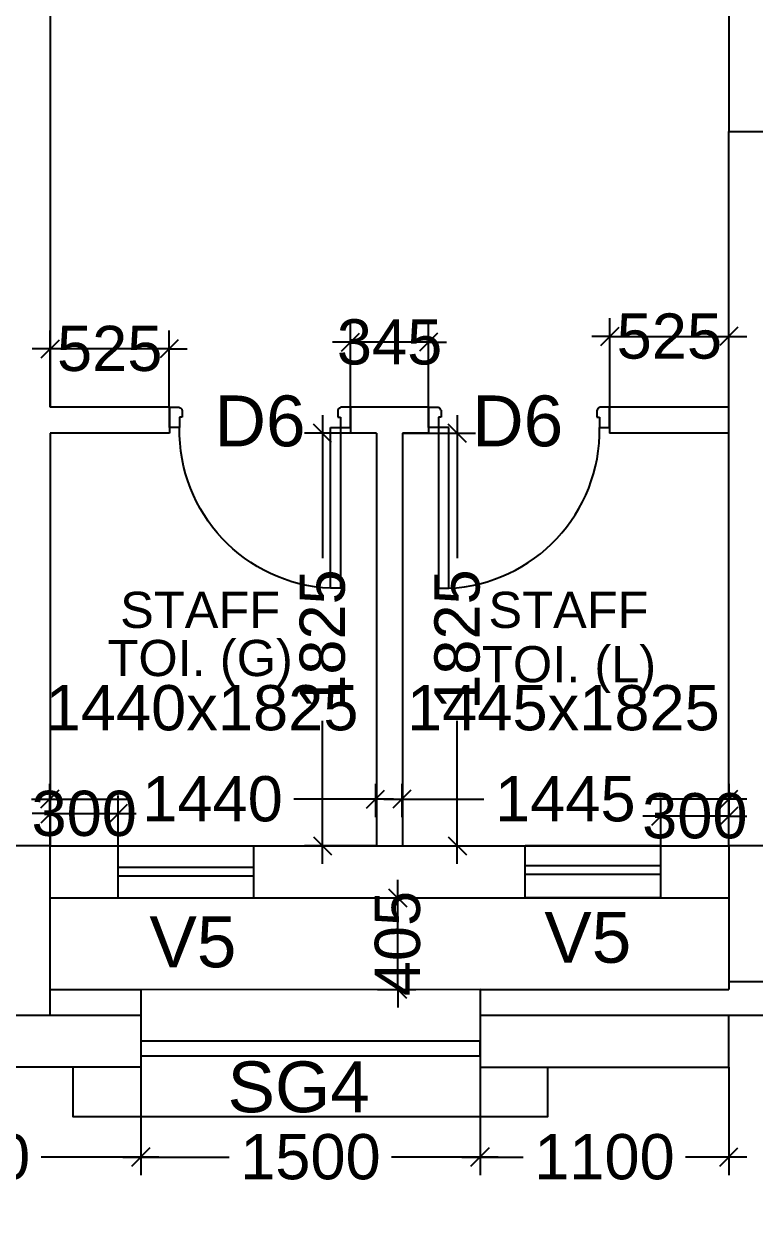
# Model space of a CAD drawing. Extents: x 7620542 to 7843793, y -6476226 to -6093835.
# Drawn here: x 7751184 to 7754414, y -6455836 to -6450489 of the extents above; entities that cross this region are included whole.
import ezdxf
from ezdxf.enums import TextEntityAlignment as Align

# ---------------------------------------------------------------- set-up
doc = ezdxf.new("R2010")
doc.units = 0
doc.header["$LTSCALE"] = 600
doc.header["$MEASUREMENT"] = 0
doc.header["$PDMODE"] = 35
doc.layers.get('0').update_dxf_attribs({"linetype": 'CONTINUOUS'})
doc.layers.get('Defpoints').update_dxf_attribs({"linetype": 'CONTINUOUS'})
for name, color, linetype in [('DIM', 8, 'CONTINUOUS'), ('DIM-TEXT', 8, 'CONTINUOUS'), ('DOOR', 32, 'CONTINUOUS'), ('Ele. Proj', 7, 'CONTINUOUS'), ('joinery', 7, 'CONTINUOUS'), ('LA-column', 3, 'CONTINUOUS'), ('Room Dim', 1, 'CONTINUOUS'), ('TEXT', 6, 'CONTINUOUS'), ('Walls', 7, 'CONTINUOUS'), ('WIN', 151, 'CONTINUOUS'), ('Working Dim', 5, 'CONTINUOUS')]:
    doc.layers.add(name, color=color, linetype=linetype)
doc.styles.add('ari', font='arial.ttf')
doc.styles.add('ARIAL', font='arial.ttf')
doc.styles.add('RT', font='romant.shx')
doc.styles.get("Standard").update_dxf_attribs({"font": 'romans.shx'})
doc.dimstyles.new('int. dim', dxfattribs={"dimtxt": 450, "dimasz": 80, "dimexe": 80, "dimexo": 0, "dimgap": 70, "dimtad": 0, "dimdec": 0, "dimzin": 12, "dimdsep": 46, "dimtxsty": 'ari', "dimblk": 'OBLIQUE', "dimcen": 2, "dimdle": 80, "dimclrd": 256, "dimclre": 256, "dimclrt": 6, "dimadec": 0, "dimazin": 0, "dimtfac": 1, "dimtdec": 0, "dimtix": 1, "dimtmove": 2, "dimatfit": 3, "dimfxl": 1, "dimtolj": 1, "dimtzin": 0, "dimlwd": -1, "dimlwe": -1, "dimarcsym": 0})
doc.dimstyles.new('STANDARD$0', dxfattribs={"dimscale": 0, "dimtxt": 150, "dimasz": 125, "dimexe": 0.75, "dimexo": 1, "dimgap": 25, "dimtad": 1, "dimdec": 0, "dimdsep": 46, "dimtxsty": 'Standard', "dimblk1": 'DOT', "dimblk2": 'DOT', "dimsah": 1, "dimcen": 2.5, "dimclrd": 1, "dimclre": 1, "dimclrt": 3, "dimadec": 0, "dimazin": 0, "dimtfac": 1, "dimtdec": 0, "dimtmove": 0, "dimatfit": 3, "dimldrblk": 'DOT', "dimfxl": 1, "dimtolj": 1, "dimtzin": 0, "dimarcsym": 0})
doc.dimstyles.new('TEXT', dxfattribs={"dimscale": 0, "dimtxt": 600, "dimasz": 300, "dimexe": 300, "dimexo": 30, "dimgap": 50, "dimtad": 0, "dimdec": 0, "dimzin": 0, "dimdsep": 46, "dimtxsty": 'RT', "dimblk": 'OBLIQUE', "dimcen": 0.09, "dimdle": 300, "dimclrd": 256, "dimclre": 256, "dimclrt": 170, "dimadec": 0, "dimazin": 0, "dimtfac": 1, "dimtdec": 0, "dimtofl": 0, "dimtmove": 2, "dimatfit": 3, "dimfxl": 1, "dimfrac": 2, "dimtolj": 1, "dimtzin": 0, "dimlwd": -1, "dimlwe": -1, "dimarcsym": 0})

# ---------------------------------------------------------------- blocks, each defined once
blk = doc.blocks.new('1000')
at = {"layer": 'DOOR'}
for p, q in [((0, -100), (0, 0)), ((0, 0), (49.7, 0)), ((49.7, 0), (49.7, -2.2)), ((63.2, -49.5), (49.7, -49.5)), ((49.7, -49.5), (49.7, -100)), ((63.2, -13.5), (61, -13.5)), ((63.2, -13.5), (63.2, -49.5)), ((836.8, -13.5), (836.8, -49.5)), ((836.8, -13.5), (839, -13.5)), ((836.8, -49.5), (850.3, -49.5)), ((850.3, 0), (850.3, -2.2)), ((900, 0), (850.3, 0)), ((850.3, -49.5), (850.3, -100)), ((900, -100), (900, 0)), ((49.7, -100), (0, -100)), ((49.7, -100), (49.7, -900.6)), ((100.2, -100), (49.7, -100)), ((100.2, -900.6), (100.2, -100)), ((850.3, -100), (900, -100)), ((49.7, -900.6), (100.2, -900.6))]:
    blk.add_line(p, q, dxfattribs=at)
for centre, major_axis, start_param, end_param in [((49.7, -13.5), (-7.95, 7.95), 3.926991, 5.497787), ((850.3, -13.5), (7.95, 7.95), 0.785398, 2.356194)]:
    blk.add_ellipse(centre, major_axis=major_axis, ratio=1, start_param=start_param, end_param=end_param, dxfattribs=at)
at = {"layer": 'DOOR', "color": 145}
blk.add_ellipse((64.3, -115.3), major_axis=(-519.7, 589.8), ratio=1, start_param=2.464943, end_param=4.009476, dxfattribs=at)
blk = doc.blocks.new('_Oblique')
at = {"color": 0, "linetype": 'ByBlock', "lineweight": -2}
blk.add_line((-0.5, -0.5), (0.5, 0.5), dxfattribs=at)
blk = doc.blocks.new('*D486')
at = {"layer": 'Defpoints', "color": 0, "linetype": 'Continuous', "transparency": 16777216}
for p in [(7720379, -6454803.7, -0.3), (7761439, -6454873.9, -11.4), (7720379, -6458212.2)]:
    blk.add_point(p, dxfattribs=at)
at = {"layer": 'DIM-TEXT', "transparency": 16777216}
for p, q in [((7720379, -6454803.7), (7720379, -6458512.2)), ((7761439, -6454873.9), (7761439, -6458512.2)), ((7720079, -6458212.2), (7730596.3, -6458212.2)), ((7761739, -6458212.2), (7751221.7, -6458212.2))]:
    blk.add_line(p, q, dxfattribs=at)
at = {"layer": 'DIM-TEXT', "linetype": 'Continuous', "transparency": 16777216, "xscale": 300, "yscale": 300, "zscale": 300, "rotation": 180}
blk.add_blockref('_Oblique', (7720379, -6458212.2), dxfattribs=at)
at = {"layer": 'DIM-TEXT', "linetype": 'Continuous', "transparency": 16777216, "xscale": 300, "yscale": 300, "zscale": 300}
blk.add_blockref('_Oblique', (7761439, -6458212.2), dxfattribs=at)
at = {"layer": 'DIM-TEXT', "color": 170, "linetype": 'Continuous', "transparency": 16777216, "insert": (7740909, -6458212.2), "char_height": 750, "attachment_point": 5, "style": 'ari'}
blk.add_mtext('\\A1;{\\H1.067x;GENERAL MEDICINE (MALE - 30 Beds )}', dxfattribs=at)
blk = doc.blocks.new('*D488')
at = {"layer": 'Defpoints', "color": 0, "transparency": 16777216}
for p in [(7752745.5, -6454353.8, -21.5), (7752835.1, -6454353.8), (7752745.5, -6454758.9, -5.3)]:
    blk.add_point(p, dxfattribs=at)
at = {"layer": 'Working Dim', "transparency": 16777216}
for p, q in [((7752835.1, -6454353.8), (7752835.1, -6454273.8)), ((7752745.5, -6454353.8), (7752915.1, -6454353.8)), ((7752835.1, -6454758.9), (7752835.1, -6454353.8)), ((7752745.5, -6454758.9), (7752915.1, -6454758.9)), ((7752835.1, -6454758.9), (7752835.1, -6454838.9))]:
    blk.add_line(p, q, dxfattribs=at)
at = {"layer": 'Working Dim', "transparency": 16777216, "xscale": 80, "yscale": 80, "zscale": 80}
for p, rotation in [((7752835.1, -6454353.8), 270), ((7752835.1, -6454758.9), 90)]:
    blk.add_blockref('_Oblique', p, dxfattribs=dict(at, rotation=rotation))
at = {"layer": 'Working Dim', "color": 6, "transparency": 16777216, "insert": (7752835.1, -6454556.4), "char_height": 200, "attachment_point": 5, "rotation": 90, "style": 'ari'}
blk.add_mtext('\\A1;405', dxfattribs=at)
blk = doc.blocks.new('*D696')
at = {"layer": 'Defpoints', "color": 0, "transparency": 16777216}
for p in [(7751296.1, -6453849.9, 15.7), (7752736.6, -6453849.9, 8), (7752736.6, -6453917.2)]:
    blk.add_point(p, dxfattribs=at)
at = {"layer": 'Working Dim', "transparency": 16777216}
for p, q in [((7751296.1, -6453849.9), (7751296.1, -6453997.2)), ((7752736.6, -6453849.9), (7752736.6, -6453997.2)), ((7751216.1, -6453917.2), (7751657.5, -6453917.2)), ((7752816.6, -6453917.2), (7752375.2, -6453917.2))]:
    blk.add_line(p, q, dxfattribs=at)
at = {"layer": 'Working Dim', "transparency": 16777216, "xscale": 80, "yscale": 80, "zscale": 80, "rotation": 180}
blk.add_blockref('_Oblique', (7751296.1, -6453917.2), dxfattribs=at)
at = {"layer": 'Working Dim', "transparency": 16777216, "xscale": 80, "yscale": 80, "zscale": 80}
blk.add_blockref('_Oblique', (7752736.6, -6453917.2), dxfattribs=at)
at = {"layer": 'Working Dim', "color": 6, "transparency": 16777216, "insert": (7752016.4, -6453917.2), "char_height": 200, "attachment_point": 5, "style": 'ari'}
blk.add_mtext('\\A1;1440', dxfattribs=at)
blk = doc.blocks.new('*D697')
at = {"layer": 'Defpoints', "color": 0, "transparency": 16777216}
for p in [(7752853.6, -6453849.9, 8), (7754298.9, -6453849.9, 7.9), (7754298.9, -6453917.2)]:
    blk.add_point(p, dxfattribs=at)
at = {"layer": 'Working Dim', "transparency": 16777216}
for p, q in [((7752853.6, -6453849.9), (7752853.6, -6453997.2)), ((7754298.9, -6453849.9), (7754298.9, -6453997.2)), ((7752773.6, -6453917.2), (7753216.2, -6453917.2)), ((7754378.9, -6453917.2), (7753936.2, -6453917.2))]:
    blk.add_line(p, q, dxfattribs=at)
at = {"layer": 'Working Dim', "transparency": 16777216, "xscale": 80, "yscale": 80, "zscale": 80, "rotation": 180}
blk.add_blockref('_Oblique', (7752853.6, -6453917.2), dxfattribs=at)
at = {"layer": 'Working Dim', "transparency": 16777216, "xscale": 80, "yscale": 80, "zscale": 80}
blk.add_blockref('_Oblique', (7754298.9, -6453917.2), dxfattribs=at)
at = {"layer": 'Working Dim', "color": 6, "transparency": 16777216, "insert": (7753576.2, -6453917.2), "char_height": 200, "attachment_point": 5, "style": 'ari'}
blk.add_mtext('\\A1;1445', dxfattribs=at)
blk = doc.blocks.new('*D698')
at = {"layer": 'Defpoints', "color": 0, "transparency": 16777216}
for p in [(7752741.6, -6452299, 8), (7752502.9, -6454124), (7752741.6, -6454124, 8)]:
    blk.add_point(p, dxfattribs=at)
at = {"layer": 'Working Dim', "transparency": 16777216}
for p, q in [((7752502.9, -6452219), (7752502.9, -6452851.5)), ((7752741.6, -6452299), (7752422.9, -6452299)), ((7752502.9, -6454204), (7752502.9, -6453571.4)), ((7752741.6, -6454124), (7752422.9, -6454124))]:
    blk.add_line(p, q, dxfattribs=at)
at = {"layer": 'Working Dim', "transparency": 16777216, "xscale": 80, "yscale": 80, "zscale": 80}
for p, rotation in [((7752502.9, -6452299), 90), ((7752502.9, -6454124), 270)]:
    blk.add_blockref('_Oblique', p, dxfattribs=dict(at, rotation=rotation))
at = {"layer": 'Working Dim', "color": 6, "transparency": 16777216, "insert": (7752502.9, -6453211.5), "char_height": 200, "attachment_point": 5, "rotation": 90, "style": 'ari'}
blk.add_mtext('\\A1;1825', dxfattribs=at)
blk = doc.blocks.new('*D699')
at = {"layer": 'Defpoints', "color": 0, "transparency": 16777216}
for p in [(7752856.6, -6452299, 8), (7752856.6, -6454124, 8), (7753098.6, -6454124)]:
    blk.add_point(p, dxfattribs=at)
at = {"layer": 'Working Dim', "transparency": 16777216}
for p, q in [((7753098.6, -6452219), (7753098.6, -6452851.5)), ((7752856.6, -6452299), (7753178.6, -6452299)), ((7753098.6, -6454204), (7753098.6, -6453571.4)), ((7752856.6, -6454124), (7753178.6, -6454124))]:
    blk.add_line(p, q, dxfattribs=at)
at = {"layer": 'Working Dim', "transparency": 16777216, "xscale": 80, "yscale": 80, "zscale": 80}
for p, rotation in [((7753098.6, -6452299), 90), ((7753098.6, -6454124), 270)]:
    blk.add_blockref('_Oblique', p, dxfattribs=dict(at, rotation=rotation))
at = {"layer": 'Working Dim', "color": 6, "transparency": 16777216, "insert": (7753098.6, -6453211.5), "char_height": 200, "attachment_point": 5, "rotation": 90, "style": 'ari'}
blk.add_mtext('\\A1;1825', dxfattribs=at)
blk = doc.blocks.new('*D700')
at = {"layer": 'Defpoints', "color": 0, "transparency": 16777216}
for p in [(7751299.1, -6451924.8), (7751299.1, -6452184, 8), (7751824.6, -6452184, 8)]:
    blk.add_point(p, dxfattribs=at)
at = {"layer": 'Working Dim', "transparency": 16777216}
for p, q in [((7751299.1, -6452184), (7751299.1, -6451844.8)), ((7751824.6, -6452184), (7751824.6, -6451844.8)), ((7751299.1, -6451924.8), (7751219.1, -6451924.8)), ((7751824.6, -6451924.8), (7751299.1, -6451924.8)), ((7751824.6, -6451924.8), (7751904.6, -6451924.8))]:
    blk.add_line(p, q, dxfattribs=at)
at = {"layer": 'Working Dim', "transparency": 16777216, "xscale": 80, "yscale": 80, "zscale": 80}
blk.add_blockref('_Oblique', (7751299.1, -6451924.8), dxfattribs=at)
at = {"layer": 'Working Dim', "transparency": 16777216, "xscale": 80, "yscale": 80, "zscale": 80, "rotation": 180}
blk.add_blockref('_Oblique', (7751824.6, -6451924.8), dxfattribs=at)
at = {"layer": 'Working Dim', "color": 6, "transparency": 16777216, "insert": (7751561.8, -6451924.8), "char_height": 200, "attachment_point": 5, "style": 'ari'}
blk.add_mtext('\\A1;525', dxfattribs=at)
blk = doc.blocks.new('*D701')
at = {"layer": 'Defpoints', "color": 0, "transparency": 16777216}
for p in [(7752626.6, -6451896), (7752626.6, -6452184, 8), (7752971.6, -6452184, 8)]:
    blk.add_point(p, dxfattribs=at)
at = {"layer": 'Working Dim', "transparency": 16777216}
for p, q in [((7752626.6, -6452184), (7752626.6, -6451816)), ((7752971.6, -6452184), (7752971.6, -6451816)), ((7752626.6, -6451896), (7752546.6, -6451896)), ((7752971.6, -6451896), (7752626.6, -6451896)), ((7752971.6, -6451896), (7753051.6, -6451896))]:
    blk.add_line(p, q, dxfattribs=at)
at = {"layer": 'Working Dim', "transparency": 16777216, "xscale": 80, "yscale": 80, "zscale": 80}
blk.add_blockref('_Oblique', (7752626.6, -6451896), dxfattribs=at)
at = {"layer": 'Working Dim', "transparency": 16777216, "xscale": 80, "yscale": 80, "zscale": 80, "rotation": 180}
blk.add_blockref('_Oblique', (7752971.6, -6451896), dxfattribs=at)
at = {"layer": 'Working Dim', "color": 6, "transparency": 16777216, "insert": (7752799.1, -6451896), "char_height": 200, "attachment_point": 5, "style": 'ari'}
blk.add_mtext('\\A1;345', dxfattribs=at)
blk = doc.blocks.new('*D702')
at = {"layer": 'Defpoints', "color": 0, "transparency": 16777216}
for p in [(7754299.1, -6451870.1), (7753773.6, -6452184, 8), (7754299.1, -6452184, 8)]:
    blk.add_point(p, dxfattribs=at)
at = {"layer": 'Working Dim', "transparency": 16777216}
for p, q in [((7753773.6, -6452184), (7753773.6, -6451790.1)), ((7754299.1, -6452184), (7754299.1, -6451790.1)), ((7753773.6, -6451870.1), (7753693.6, -6451870.1)), ((7753773.6, -6451870.1), (7754299.1, -6451870.1)), ((7754299.1, -6451870.1), (7754379.1, -6451870.1))]:
    blk.add_line(p, q, dxfattribs=at)
at = {"layer": 'Working Dim', "transparency": 16777216, "xscale": 80, "yscale": 80, "zscale": 80}
blk.add_blockref('_Oblique', (7753773.6, -6451870.1), dxfattribs=at)
at = {"layer": 'Working Dim', "transparency": 16777216, "xscale": 80, "yscale": 80, "zscale": 80, "rotation": 180}
blk.add_blockref('_Oblique', (7754299.1, -6451870.1), dxfattribs=at)
at = {"layer": 'Working Dim', "color": 6, "transparency": 16777216, "insert": (7754036.3, -6451870.1), "char_height": 200, "attachment_point": 5, "style": 'ari'}
blk.add_mtext('\\A1;525', dxfattribs=at)
blk = doc.blocks.new('*D832')
at = {"layer": 'Defpoints', "color": 0, "transparency": 16777216}
for p in [(7720379.1, -6454723.9), (7761439.2, -6454874.2), (7761439.2, -6459253.4)]:
    blk.add_point(p, dxfattribs=at)
at = {"layer": 'DIM', "color": 8, "transparency": 16777216}
for p, q in [((7720379.1, -6454723.9), (7720379.1, -6459553.4)), ((7761439.2, -6454874.2), (7761439.2, -6459553.4)), ((7720079.1, -6459253.4), (7739201.2, -6459253.4)), ((7761739.2, -6459253.4), (7742617.1, -6459253.4))]:
    blk.add_line(p, q, dxfattribs=at)
at = {"layer": 'DIM', "color": 8, "transparency": 16777216, "xscale": 300, "yscale": 300, "zscale": 300, "rotation": 180}
blk.add_blockref('_Oblique', (7720379.1, -6459253.4), dxfattribs=at)
at = {"layer": 'DIM', "color": 8, "transparency": 16777216, "xscale": 300, "yscale": 300, "zscale": 300}
blk.add_blockref('_Oblique', (7761439.2, -6459253.4), dxfattribs=at)
at = {"layer": 'DIM', "color": 7, "transparency": 16777216, "insert": (7740909.2, -6459253.4), "char_height": 750, "attachment_point": 5, "style": 'ari'}
blk.add_mtext('\\A1;41.06m', dxfattribs=at)
blk = doc.blocks.new('*D1878')
at = {"layer": 'Defpoints', "color": 0, "transparency": 16777216}
for p in [(7753199.2, -6455103.8, 26.6), (7754299.2, -6455103.8, 26.6), (7753199.2, -6455500.7)]:
    blk.add_point(p, dxfattribs=at)
at = {"layer": 'Working Dim', "transparency": 16777216}
for p, q in [((7753199.2, -6455103.8), (7753199.2, -6455580.7)), ((7754299.2, -6455103.8), (7754299.2, -6455580.7)), ((7753119.2, -6455500.7), (7753390.3, -6455500.7)), ((7754379.2, -6455500.7), (7754108, -6455500.7))]:
    blk.add_line(p, q, dxfattribs=at)
at = {"layer": 'Working Dim', "transparency": 16777216, "xscale": 80, "yscale": 80, "zscale": 80, "rotation": 180}
blk.add_blockref('_Oblique', (7753199.2, -6455500.7), dxfattribs=at)
at = {"layer": 'Working Dim', "transparency": 16777216, "xscale": 80, "yscale": 80, "zscale": 80}
blk.add_blockref('_Oblique', (7754299.2, -6455500.7), dxfattribs=at)
at = {"layer": 'Working Dim', "color": 6, "transparency": 16777216, "insert": (7753749.2, -6455500.7), "char_height": 200, "attachment_point": 5, "style": 'ari'}
blk.add_mtext('\\A1;1100', dxfattribs=at)
blk = doc.blocks.new('*D1879')
at = {"layer": 'Defpoints', "color": 0, "transparency": 16777216}
for p in [(7751699.2, -6455103.8, 26.6), (7753199.2, -6455103.8, 26.6), (7751699.2, -6455500.7)]:
    blk.add_point(p, dxfattribs=at)
at = {"layer": 'Working Dim', "transparency": 16777216}
for p, q in [((7751699.2, -6455103.8), (7751699.2, -6455580.7)), ((7753199.2, -6455103.8), (7753199.2, -6455580.7)), ((7751619.2, -6455500.7), (7752090.3, -6455500.7)), ((7753279.2, -6455500.7), (7752808, -6455500.7))]:
    blk.add_line(p, q, dxfattribs=at)
at = {"layer": 'Working Dim', "transparency": 16777216, "xscale": 80, "yscale": 80, "zscale": 80, "rotation": 180}
blk.add_blockref('_Oblique', (7751699.2, -6455500.7), dxfattribs=at)
at = {"layer": 'Working Dim', "transparency": 16777216, "xscale": 80, "yscale": 80, "zscale": 80}
blk.add_blockref('_Oblique', (7753199.2, -6455500.7), dxfattribs=at)
at = {"layer": 'Working Dim', "color": 6, "transparency": 16777216, "insert": (7752449.2, -6455500.7), "char_height": 200, "attachment_point": 5, "style": 'ari'}
blk.add_mtext('\\A1;1500', dxfattribs=at)
blk = doc.blocks.new('*D1880')
at = {"layer": 'Defpoints', "color": 0, "transparency": 16777216}
for p in [(7750099.5, -6455103.8), (7751699.2, -6455103.8, 26.6), (7750099.5, -6455500.7)]:
    blk.add_point(p, dxfattribs=at)
at = {"layer": 'Working Dim', "transparency": 16777216}
for p, q in [((7750099.5, -6455103.8), (7750099.5, -6455580.7)), ((7751699.2, -6455103.8), (7751699.2, -6455580.7)), ((7750019.5, -6455500.7), (7750540.4, -6455500.7)), ((7751779.2, -6455500.7), (7751258.2, -6455500.7))]:
    blk.add_line(p, q, dxfattribs=at)
at = {"layer": 'Working Dim', "transparency": 16777216, "xscale": 80, "yscale": 80, "zscale": 80, "rotation": 180}
blk.add_blockref('_Oblique', (7750099.5, -6455500.7), dxfattribs=at)
at = {"layer": 'Working Dim', "transparency": 16777216, "xscale": 80, "yscale": 80, "zscale": 80}
blk.add_blockref('_Oblique', (7751699.2, -6455500.7), dxfattribs=at)
at = {"layer": 'Working Dim', "color": 6, "transparency": 16777216, "insert": (7750899.3, -6455500.7), "char_height": 200, "attachment_point": 5, "style": 'ari'}
blk.add_mtext('\\A1;1600', dxfattribs=at)
blk = doc.blocks.new('*D2113')
at = {"layer": 'Defpoints', "color": 0, "transparency": 16777216}
for p in [(7751598.9, -6453981.7), (7751299.1, -6454123.8), (7751598.9, -6454123.8)]:
    blk.add_point(p, dxfattribs=at)
at = {"layer": 'Working Dim', "transparency": 16777216}
for p, q in [((7751299.1, -6454123.8), (7751299.1, -6453901.7)), ((7751598.9, -6454123.8), (7751598.9, -6453901.7)), ((7751299.1, -6453981.7), (7751219.1, -6453981.7)), ((7751299.1, -6453981.7), (7751598.9, -6453981.7)), ((7751598.9, -6453981.7), (7751678.9, -6453981.7))]:
    blk.add_line(p, q, dxfattribs=at)
at = {"layer": 'Working Dim', "transparency": 16777216, "xscale": 80, "yscale": 80, "zscale": 80}
blk.add_blockref('_Oblique', (7751299.1, -6453981.7), dxfattribs=at)
at = {"layer": 'Working Dim', "transparency": 16777216, "xscale": 80, "yscale": 80, "zscale": 80, "rotation": 180}
blk.add_blockref('_Oblique', (7751598.9, -6453981.7), dxfattribs=at)
at = {"layer": 'Working Dim', "color": 6, "transparency": 16777216, "insert": (7751449, -6453981.7), "char_height": 200, "attachment_point": 5, "style": 'ari'}
blk.add_mtext('\\A1;300', dxfattribs=at)
blk = doc.blocks.new('*D2114')
at = {"layer": 'Defpoints', "color": 0, "transparency": 16777216}
for p in [(7753998.9, -6453992.3), (7753998.9, -6454123.8), (7754298.9, -6454123.8)]:
    blk.add_point(p, dxfattribs=at)
at = {"layer": 'Working Dim', "transparency": 16777216}
for p, q in [((7753998.9, -6454123.8), (7753998.9, -6453912.3)), ((7754298.9, -6454123.8), (7754298.9, -6453912.3)), ((7753998.9, -6453992.3), (7753918.9, -6453992.3)), ((7754298.9, -6453992.3), (7753998.9, -6453992.3)), ((7754298.9, -6453992.3), (7754378.9, -6453992.3))]:
    blk.add_line(p, q, dxfattribs=at)
at = {"layer": 'Working Dim', "transparency": 16777216, "xscale": 80, "yscale": 80, "zscale": 80}
blk.add_blockref('_Oblique', (7753998.9, -6453992.3), dxfattribs=at)
at = {"layer": 'Working Dim', "transparency": 16777216, "xscale": 80, "yscale": 80, "zscale": 80, "rotation": 180}
blk.add_blockref('_Oblique', (7754298.9, -6453992.3), dxfattribs=at)
at = {"layer": 'Working Dim', "color": 6, "transparency": 16777216, "insert": (7754148.9, -6453992.3), "char_height": 200, "attachment_point": 5, "style": 'ari'}
blk.add_mtext('\\A1;300', dxfattribs=at)

msp = doc.modelspace()

# ---------------------------------------------------------------- linework, layer by layer
at = {"layer": 'Defpoints', "color": 8}
msp.add_line((7751699.161, -6454758.916, -14.83), (7753199.161, -6454758.881, -14.83), dxfattribs=at)
at = {"layer": 'Ele. Proj', "color": 1, "elevation": -14.83}
for points in [[(7751699.161, -6454758.916), (7751699.169, -6455103.802), (7750099.48, -6455103.802), (7750099.485, -6454873.802)], [(7753199.161, -6454758.916), (7753199.169, -6455103.802), (7754299.159, -6455103.802), (7754299.159, -6454873.802)]]:
    msp.add_lwpolyline(points, dxfattribs=at)
at = {"layer": 'Ele. Proj', "color": 2, "elevation": -0.037}
msp.add_lwpolyline([(7751399.172, -6455102.07), (7751399.177, -6455322.156), (7753499.172, -6455322.131), (7753499.167, -6455102.063)], dxfattribs=at)
at = {"layer": 'Ele. Proj', "color": 4, "elevation": 1.319}
msp.add_lwpolyline([(7751399.172, -6455103.802), (7751399.177, -6455322.156), (7753499.172, -6455322.11), (7753499.167, -6455102.063)], dxfattribs=at)
at = {"layer": 'LA-column', "color": 2, "flags": 128}
for points, elevation in [([(7754298.972, -6450963.752), (7754898.972, -6450963.752), (7754898.972, -6450363.752), (7754298.972, -6450363.752)], -11.41), ([(7750549.151, -6454123.913), (7750549.151, -6454873.913), (7751299.151, -6454873.913), (7751299.151, -6454123.913)], -12.548), ([(7754299.15, -6454723.9), (7754899.15, -6454723.9), (7754899.15, -6454123.9), (7754299.15, -6454123.9)], -12.548)]:
    msp.add_lwpolyline(points, close=True, dxfattribs=dict(at, elevation=elevation))
at = {"layer": 'Walls', "linetype": 'Continuous'}
for p, q in [((7751299.147, -6447408.857, -19.962), (7751299.147, -6452183.953, -19.962)), ((7751826.553, -6452183.953, -14.83), (7751299.059, -6452183.953, -14.83)), ((7751826.553, -6452183.953, -14.83), (7751826.553, -6452298.953, -14.83)), ((7752971.562, -6452183.953, -14.83), (7752626.553, -6452183.953, -14.83)), ((7752626.553, -6452183.953, -14.83), (7752626.553, -6452298.953, -14.83)), ((7752971.562, -6452183.953, -14.83), (7752971.562, -6452298.953, -14.83)), ((7754299.062, -6452183.953, -14.83), (7753771.562, -6452183.953, -14.83)), ((7753771.562, -6452183.953, -14.83), (7753771.562, -6452298.953, -14.83)), ((7751826.553, -6452298.953, -14.83), (7751299.059, -6452298.953, -14.83)), ((7751299.147, -6452298.953, -19.962), (7751299.147, -6454123.879, -19.962)), ((7752741.558, -6452298.953, -14.83), (7752626.553, -6452298.953, -14.83)), ((7752741.558, -6452298.953, -14.83), (7752741.558, -6454123.979, -14.83)), ((7752971.562, -6452298.953, -14.83), (7752856.558, -6452298.953, -14.83)), ((7752856.558, -6452298.953, -14.83), (7752856.558, -6454123.979, -14.83)), ((7754299.062, -6452298.953, -14.83), (7753771.562, -6452298.953, -14.83)), ((7751298.88, -6454123.796, -14.83), (7754298.882, -6454123.796, -14.83)), ((7751298.88, -6454353.796, -14.83), (7754298.882, -6454353.796, -14.83))]:
    msp.add_line(p, q, dxfattribs=at)
at = {"layer": 'Walls'}
for p, q in [((7754298.882, -6454124.018, -14.83), (7754298.882, -6450963.837, -14.83)), ((7751298.702, -6454758.916, -14.83), (7751699.161, -6454758.916, -14.83)), ((7753199.161, -6454758.916, -14.83), (7754298.704, -6454758.916, -14.83)), ((7754298.704, -6454723.879, -14.83), (7754298.704, -6454758.916, -14.83)), ((7751298.702, -6454873.916, -14.83), (7751699.164, -6454873.916, -14.83)), ((7753199.164, -6454873.916, -14.83), (7761438.84, -6454873.916, -14.83))]:
    msp.add_line(p, q, dxfattribs=at)
at = {"layer": 'WIN', "linetype": 'Continuous'}
for p, q in [((7751598.88, -6454123.796, -14.83), (7752198.88, -6454123.796, -14.83)), ((7751598.88, -6454353.796, -14.83), (7751598.88, -6454123.796, -14.83)), ((7752198.88, -6454353.796, -14.83), (7752198.88, -6454123.796, -14.83)), ((7753998.882, -6454123.796, -14.83), (7753398.882, -6454123.796, -14.83)), ((7753398.882, -6454353.796, -14.83), (7753398.882, -6454123.796, -14.83)), ((7753998.882, -6454353.796, -14.83), (7753998.882, -6454123.796, -14.83)), ((7751598.88, -6454218.952, -14.83), (7752198.88, -6454218.952, -14.83)), ((7753998.882, -6454212.212, -14.83), (7753398.882, -6454212.212, -14.83)), ((7751598.88, -6454257.285, -14.83), (7752198.88, -6454257.285, -14.83)), ((7753998.882, -6454250.545, -14.83), (7753398.882, -6454250.545, -14.83)), ((7751598.88, -6454353.796, -14.83), (7752198.88, -6454353.796, -14.83)), ((7753998.882, -6454353.796, -14.83), (7753398.882, -6454353.796, -14.83))]:
    msp.add_line(p, q, dxfattribs=at)
at = {"layer": 'WIN', "linetype": 'Continuous', "elevation": -14.83}
msp.add_lwpolyline([(7751699.166, -6455053.236), (7753199.166, -6455053.236), (7753199.166, -6454988.802), (7751699.166, -6454988.802)], close=True, dxfattribs=at)

# ---------------------------------------------------------------- block references
at = {"layer": 'DOOR', "linetype": 'Continuous'}
for p, xscale, yscale, zscale, rotation in [((7752626.553, -6452183.993, -14.83), -0.8888888880610687, 0.8888888927176595, 0.8888888919152134, 359.9999872134056), ((7752971.562, -6452183.993, -14.83), 0.8888888880610687, 0.8888888880610687, 0.8888888880610687, 1.278659438584812e-05)]:
    msp.add_blockref('1000', p, dxfattribs=dict(at, xscale=xscale, yscale=yscale, zscale=zscale, rotation=rotation))

# ---------------------------------------------------------------- texts
at = {"layer": 'joinery', "style": 'ari'}
for s, p in [('D6', (7752226.716, -6452356.605, -14.83)), ('D6', (7753365.887, -6452356.605, -14.83)), ('V5', (7751929.611, -6454661.508, -14.83)), ('V5', (7753675.621, -6454641.471, -14.83)), ('SG4', (7752397.237, -6455302.944, -9.454))]:
    msp.add_text(s, height=225, dxfattribs=at).set_placement(p, align=Align.CENTER)
at = {"layer": 'Room Dim', "style": 'ARIAL'}
for s, p in [('1440x1825', (7751970.187, -6453613.041, -14.83)), ('1445x1825', (7753567.773, -6453613.041, -14.83))]:
    msp.add_text(s, height=200, dxfattribs=at).set_placement(p, align=Align.CENTER)
at = {"layer": 'TEXT', "color": 7, "style": 'ARIAL'}
for s, p in [('STAFF', (7751961.614, -6453160.141, -14.83)), ('STAFF', (7753590.207, -6453160.141, -14.83)), ('TOI. (G)', (7751961.614, -6453373.026, -14.83)), ('TOI. (L)', (7753592.827, -6453400.365, -14.83))]:
    msp.add_text(s, height=160, dxfattribs=at).set_placement(p, align=Align.CENTER)

# ---------------------------------------------------------------- dimensions: what is measured, and where the dimension line sits
at = {"layer": 'DIM'}
dim = msp.add_linear_dim(base=(7761439.195, -6459253.401, -14.83), p1=(7720379.146, -6454723.918, -14.83), p2=(7761439.195, -6454874.249, -14.83), angle=180, dimstyle='STANDARD$0', override={"dimscale": 1, "dimtxt": 750, "dimasz": 300, "dimexe": 300, "dimexo": 0, "dimgap": 1, "dimtad": 0, "dimdec": 2, "dimlfac": 0.001, "dimzin": 0, "dimpost": 'm', "dimtxsty": 'ari', "dimblk1": 'Oblique', "dimblk2": 'Oblique', "dimcen": 0, "dimdle": 300, "dimclrd": 8, "dimclre": 8, "dimclrt": 7, "dimadec": 2, "dimtdec": 2, "dimtmove": 2, "dimfxl": 0.75, "dimfrac": 1, "dimlwd": 65535, "dimlwe": 65535}, dxfattribs=at)
dim.commit()
dim.dimension.update_dxf_attribs({"geometry": '*D832', "text_midpoint": (7740909.17, -6459253.401, -14.83)})
at = {"layer": 'DIM-TEXT', "linetype": 'Continuous'}
dim = msp.add_linear_dim(base=(7720378.966, -6458212.227, -3.428), p1=(7761439.023, -6454873.885, -14.83), p2=(7720378.966, -6454803.727, -3.776), angle=180, text='{\\H1.067x;GENERAL MEDICINE (MALE - 30 Beds )}', dimstyle='TEXT', override={"dimscale": 1, "dimtxt": 750, "dimexo": 0, "dimtxsty": 'ari'}, dxfattribs=at)
dim.commit()
dim.dimension.update_dxf_attribs({"geometry": '*D486', "text_midpoint": (7740908.995, -6458212.227, -3.428)})
at = {"layer": 'Working Dim'}
for base, p1, p2, picture, middle in [((7752626.553, -6451895.974, -14.83), (7752971.562, -6452183.953, -6.851), (7752626.553, -6452183.953, -6.851), '*D701', (7752799.058, -6451895.974, -14.83)), ((7754299.0619, -6451870.0685, -14.8305), (7753773.5623, -6452183.9528, -6.851), (7754299.0619, -6452183.9528, -6.851), '*D702', (7754036.3121, -6451870.0685, -14.8305)), ((7751299.059, -6451924.797, -14.83), (7751824.553, -6452183.953, -6.851), (7751299.059, -6452183.953, -6.851), '*D700', (7751561.806, -6451924.797, -14.83)), ((7752736.558, -6453917.17, -14.83), (7751296.147, -6453849.894, 0.913), (7752736.558, -6453849.894, -6.851), '*D696', (7752016.352, -6453917.17, -14.83)), ((7754298.882, -6453917.17, -14.83), (7752853.558, -6453849.894, -6.851), (7754298.882, -6453849.894, -6.969), '*D697', (7753576.22, -6453917.17, -14.83))]:
    dim = msp.add_linear_dim(base=base, p1=p1, p2=p2, dimstyle='int. dim', override={"dimtxt": 200}, dxfattribs=at)
    dim.commit()
    dim.dimension.update_dxf_attribs({"geometry": picture, "text_midpoint": middle})
for base, p1, p2, angle, override, picture, middle in [((7752502.863, -6454123.979, -14.83), (7752741.558, -6452298.953, -6.851), (7752741.558, -6454123.979, -6.851), 90, {"dimtxt": 200}, '*D698', (7752502.863, -6453211.466, -14.83)), ((7753098.644, -6454123.979, -14.83), (7752856.558, -6452298.953, -6.851), (7752856.558, -6454123.979, -6.851), 90, {"dimtxt": 200}, '*D699', (7753098.644, -6453211.466, -14.83)), ((7752835.145, -6454353.796, 1.319), (7752745.478, -6454758.916, -4.003), (7752745.478, -6454353.796, -20.207), 90, {"dimtxt": 200}, '*D488', (7752835.145, -6454556.356, 1.319)), ((7750099.48, -6455500.73, -41.423), (7751699.169, -6455103.802, -14.83), (7750099.48, -6455103.795, -41.423), 180, {"dimtxt": 200, "dimarcsym": 1}, '*D1880', (7750899.324, -6455500.73, -41.423)), ((7751699.169, -6455500.73, -41.423), (7753199.166, -6455103.802, -14.83), (7751699.169, -6455103.802, -14.83), 180, {"dimtxt": 200, "dimarcsym": 1}, '*D1879', (7752449.168, -6455500.73, -41.423)), ((7753199.166, -6455500.73, -41.423), (7754299.159, -6455103.802, -14.83), (7753199.166, -6455103.802, -14.83), 180, {"dimtxt": 200, "dimarcsym": 1}, '*D1878', (7753749.163, -6455500.73, -41.423))]:
    dim = msp.add_linear_dim(base=base, p1=p1, p2=p2, angle=angle, dimstyle='int. dim', override=override, dxfattribs=at)
    dim.commit()
    dim.dimension.update_dxf_attribs({"geometry": picture, "text_midpoint": middle})
at = {"layer": 'Working Dim', "color": 7}
for base, p1, p2, picture, middle in [((7751598.88, -6453981.732, -14.83), (7751299.147, -6454123.796, -14.83), (7751598.88, -6454123.796, -14.83), '*D2113', (7751449.013, -6453981.732, -14.83)), ((7753998.882, -6453992.319, -14.83), (7754298.882, -6454123.796, -14.83), (7753998.882, -6454123.796, -14.83), '*D2114', (7754148.882, -6453992.319, -14.83))]:
    dim = msp.add_linear_dim(base=base, p1=p1, p2=p2, dimstyle='int. dim', override={"dimtxt": 200, "dimarcsym": 1}, dxfattribs=at)
    dim.commit()
    dim.dimension.update_dxf_attribs({"geometry": picture, "text_midpoint": middle})

doc.saveas('drawing.dxf')
